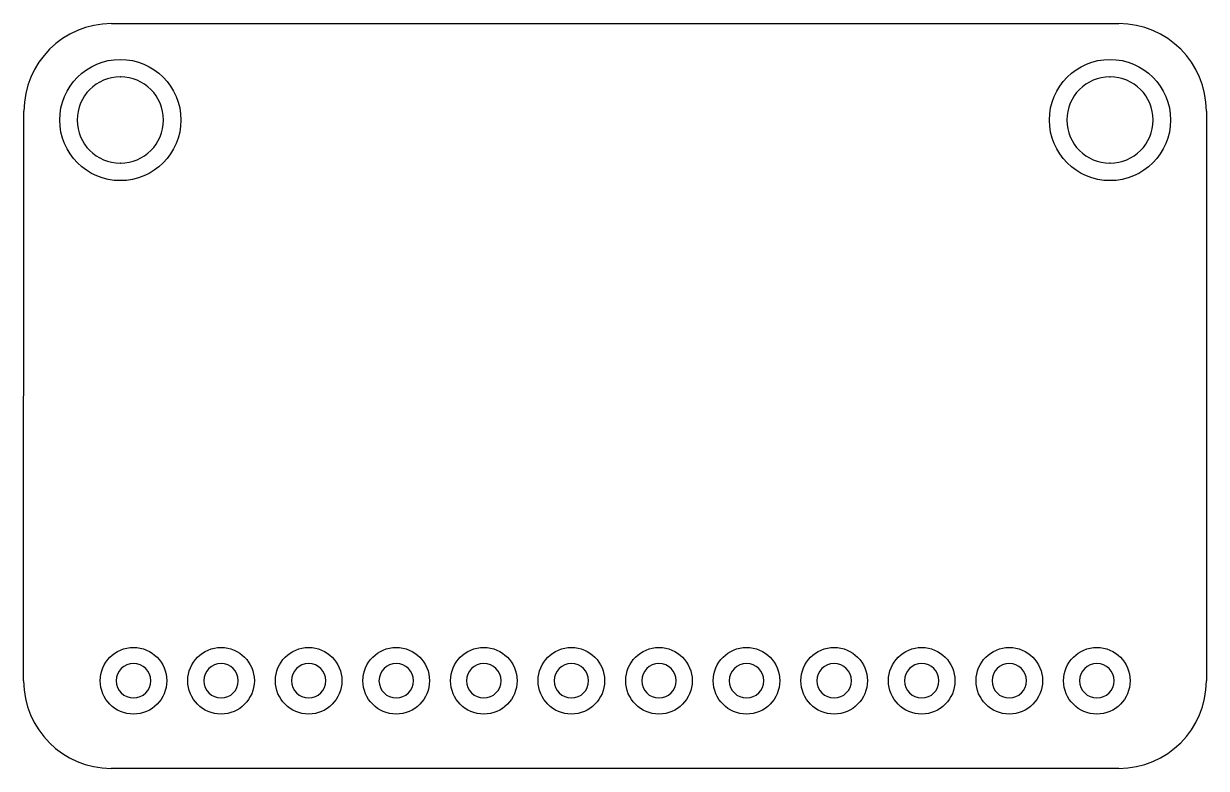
# Model space of a CAD drawing. Header units: millimetres. Extents: x -125 to 1225, y -100 to 750.
import ezdxf

# ---------------------------------------------------------------- set-up
doc = ezdxf.new("R2010")
doc.units = ezdxf.units.MM

msp = doc.modelspace()

# ---------------------------------------------------------------- linework, layer by layer
for points in [[(-25.02, 750), (1125, 750)], [(-125.4, -0.24), (-125.02, 650.24)], [(1225, 650), (1225, 0)], [(1125, -100), (-25.4, -100)]]:
    msp.add_lwpolyline(points)
for points in [[(-14.9, 689.21), (-15.1, 689.21)], [(1115.1, 689.21), (1114.9, 689.21)], [(-14.9, 590.79), (-15.1, 590.79)], [(1115.1, 590.79), (1114.9, 590.79)], [(-19.68, 0.005), (-19.68, -0.005)], [(19.68, 0.005), (19.68, -0.005)], [(80.32, 0.005), (80.32, -0.005)], [(119.68, 0.005), (119.68, -0.005)], [(180.32, 0.005), (180.32, -0.005)], [(219.68, 0.005), (219.68, -0.005)], [(280.32, 0.005), (280.32, -0.005)], [(319.68, 0.005), (319.68, -0.005)], [(380.32, 0.005), (380.32, -0.005)], [(419.68, 0.005), (419.68, -0.005)], [(480.32, 0.005), (480.32, -0.005)], [(519.68, 0.005), (519.68, -0.005)], [(580.32, 0.005), (580.32, -0.005)], [(619.68, 0.005), (619.68, -0.005)], [(680.32, 0.005), (680.32, -0.005)], [(719.68, 0.005), (719.68, -0.005)], [(780.32, 0.005), (780.32, -0.005)], [(819.68, 0.005), (819.68, -0.005)], [(880.32, 0.005), (880.32, -0.005)], [(919.68, 0.005), (919.68, -0.005)], [(980.32, 0.005), (980.32, -0.005)], [(1019.68, 0.005), (1019.68, -0.005)], [(1080.32, 0.005), (1080.32, -0.005)], [(1119.68, 0.005), (1119.68, -0.005)]]:
    msp.add_lwpolyline(points, close=True)
for centre, radius in [((-15, 640), 69.21), ((1115, 640), 69.21), ((0, 0), 38), ((100, 0), 38), ((200, 0), 38), ((300, 0), 38), ((400, 0), 38), ((500, 0), 38), ((600, 0), 38), ((700, 0), 38), ((800, 0), 38), ((900, 0), 38), ((1000, 0), 38), ((1100, 0), 38)]:
    msp.add_circle(centre, radius)
for centre, radius, start, end in [((-25.13, 650.11), 99.89, 90, 179.925468), ((1125, 650), 100, 0, 90), ((-15.1, 640), 49.21, 90, 270), ((-14.9, 640), 49.21, 270, 90), ((1114.9, 640), 49.21, 90, 270), ((1115.1, 640), 49.21, 270, 90), ((0, 0.005), 19.68, 360, 180), ((100, 0.005), 19.68, 360, 180), ((200, 0.005), 19.68, 360, 180), ((300, 0.005), 19.68, 360, 180), ((400, 0.005), 19.68, 360, 180), ((500, 0.005), 19.68, 360, 180), ((600, 0.005), 19.68, 360, 180), ((700, 0.005), 19.68, 360, 180), ((800, 0.005), 19.68, 360, 180), ((900, 0.005), 19.68, 360, 180), ((1000, 0.005), 19.68, 360, 180), ((1100, 0.005), 19.68, 360, 180), ((1125, 0), 100, 270, 0), ((-25.4, 0), 100, 180.13751, 270), ((0, -0.005), 19.68, 180, 360), ((100, -0.005), 19.68, 180, 360), ((200, -0.005), 19.68, 180, 360), ((300, -0.005), 19.68, 180, 360), ((400, -0.005), 19.68, 180, 360), ((500, -0.005), 19.68, 180, 360), ((600, -0.005), 19.68, 180, 360), ((700, -0.005), 19.68, 180, 360), ((800, -0.005), 19.68, 180, 360), ((900, -0.005), 19.68, 180, 360), ((1000, -0.005), 19.68, 180, 360), ((1100, -0.005), 19.68, 180, 360)]:
    msp.add_arc(centre, radius, start, end)

doc.saveas('drawing.dxf')
